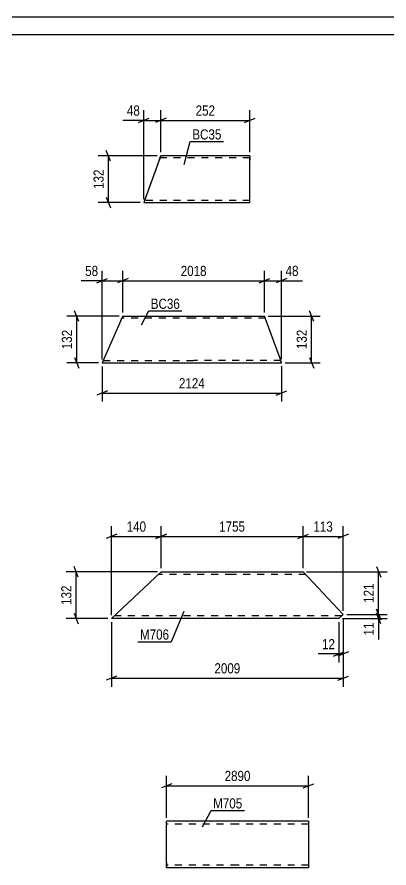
# Model space of a CAD drawing. Header units: millimetres. Extents: x 0 to 594, y 0 to 420.
# Drawn here: x 199.5 to 304.6, y 179.7 to 420 of the extents above; entities that cross this region are included whole.
import ezdxf

# ---------------------------------------------------------------- set-up
doc = ezdxf.new("R2010")
doc.units = ezdxf.units.MM
doc.linetypes.add('DXK_LINE_DOT2', pattern=[3.9198, 1.9599, -1.9599])
doc.styles.add('Arial Narrow', font='ARIALN.TTF', dxfattribs={"height": 0.2})

# ---------------------------------------------------------------- blocks, each defined once
blk = doc.blocks.new('Unknown-389636845-1131 - 31973')
at = {"color": 5, "linetype": 'Continuous'}
for p, q in [((594, 420), (0, 420)), ((589, 415), (5, 415))]:
    blk.add_line(p, q, dxfattribs=at)
blk = doc.blocks.new('Part-389636845-4777 - 4771')
at = {"color": 7, "linetype": 'DXK_LINE_DOT2'}
for p, q in [((240.13, 380.81), (235.33, 367.61)), ((239.78, 379.84), (239.85, 380.03)), ((239.85, 380.03), (239.86, 380.06)), ((239.86, 380.06), (239.9, 380.16)), ((239.9, 380.16), (239.91, 380.21)), ((239.91, 380.21), (239.91, 380.21)), ((265.33, 380.21), (239.91, 380.21)), ((240.13, 380.81), (240.13, 380.81)), ((265.33, 380.71), (265.33, 380.81)), ((265.33, 380.45), (265.33, 379.61)), ((265.33, 379.61), (265.33, 380.06)), ((235.54, 368.21), (235.54, 368.21)), ((265.33, 368.21), (235.54, 368.21)), ((235.33, 367.61), (235.33, 367.61))]:
    blk.add_line(p, q, dxfattribs=at)
at = {"color": 2, "linetype": 'Continuous'}
for p, q in [((239.69, 379.61), (240.13, 380.81)), ((240.13, 380.81), (240.13, 380.81)), ((265.33, 380.81), (240.13, 380.81)), ((265.33, 380.71), (265.33, 380.81)), ((265.33, 380.71), (265.33, 380.45)), ((265.33, 380.45), (265.33, 379.61)), ((239.69, 379.61), (235.33, 367.61)), ((265.33, 367.61), (265.33, 379.61)), ((235.33, 367.61), (235.33, 367.61)), ((235.33, 367.61), (265.33, 367.61))]:
    blk.add_line(p, q, dxfattribs=at)
blk = doc.blocks.new('Part-389636845-6301 - 6295')
at = {"color": 2, "linetype": 'Continuous'}
for p, q in [((261.79, 192.92), (241.79, 192.92)), ((241.79, 181.32), (241.79, 192.92)), ((281.89, 192.92), (261.89, 192.92)), ((281.89, 192.92), (281.89, 179.72)), ((241.79, 181.32), (241.79, 179.72)), ((261.79, 179.72), (241.79, 179.72)), ((281.89, 179.72), (261.89, 179.72))]:
    blk.add_line(p, q, dxfattribs=at)
at = {"color": 7, "linetype": 'DXK_LINE_DOT2'}
for p, q in [((261.79, 192.12), (241.79, 192.12)), ((281.89, 192.12), (261.89, 192.12)), ((241.79, 179.84), (241.79, 181.32)), ((241.79, 180.52), (241.79, 180.58)), ((261.79, 180.52), (241.79, 180.52)), ((281.89, 180.52), (261.89, 180.52)), ((281.89, 180.52), (281.89, 180.58))]:
    blk.add_line(p, q, dxfattribs=at)
blk = doc.blocks.new('Part-389636845-6324 - 6318')
at = {"color": 2, "linetype": 'Continuous'}
for p, q in [((240.25, 263.34), (238.54, 261.74)), ((240.25, 263.34), (260.25, 263.34)), ((260.35, 263.34), (280.35, 263.34)), ((291.7, 251.28), (280.35, 263.34)), ((238.54, 261.74), (226.21, 250.14)), ((260.25, 250.14), (226.21, 250.14)), ((290.49, 250.14), (260.35, 250.14)), ((290.49, 250.14), (291.7, 251.28))]:
    blk.add_line(p, q, dxfattribs=at)
at = {"color": 7, "linetype": 'DXK_LINE_DOT2'}
for p, q in [((260.25, 262.54), (239.4, 262.54)), ((281.1, 262.54), (260.35, 262.54)), ((227.06, 250.94), (227.13, 251)), ((260.25, 250.94), (227.06, 250.94)), ((291.34, 250.94), (260.35, 250.94))]:
    blk.add_line(p, q, dxfattribs=at)
blk = doc.blocks.new('Part-389636845-6451 - 6445')
at = {"color": 2, "linetype": 'Continuous'}
for p, q in [((228.85, 334.32), (223.55, 322.32)), ((228.85, 334.32), (229.38, 335.52)), ((229.38, 335.52), (249.38, 335.53)), ((249.48, 335.57), (269.48, 335.57)), ((273.85, 323.57), (269.48, 335.57)), ((223.55, 322.32), (249.38, 322.33)), ((249.48, 322.37), (274.29, 322.37)), ((274.29, 322.37), (273.85, 323.57))]:
    blk.add_line(p, q, dxfattribs=at)
at = {"color": 7, "linetype": 'DXK_LINE_DOT2'}
for p, q in [((249.38, 334.93), (229.12, 334.92)), ((229.34, 335.43), (229.23, 335.17)), ((229.38, 335.52), (229.34, 335.43)), ((269.7, 334.97), (249.48, 334.97)), ((249.38, 322.93), (223.81, 322.92)), ((274.07, 322.97), (249.48, 322.97)), ((274.05, 323.02), (273.93, 323.34)), ((274.07, 322.97), (274.05, 323.02)), ((274.26, 322.46), (274.16, 322.72)), ((274.29, 322.37), (274.26, 322.46))]:
    blk.add_line(p, q, dxfattribs=at)
blk = doc.blocks.new('StraightDimension-389636845-19519 - 4771')
at = {"color": 7, "linetype": 'Continuous'}
for p, q in [((240.13, 381.81), (240.13, 393.66)), ((265.33, 381.81), (265.33, 393.66)), ((241.63, 391.41), (238.63, 390.21)), ((240.13, 390.81), (265.33, 390.81)), ((263.83, 390.21), (266.83, 391.41))]:
    blk.add_line(p, q, dxfattribs=at)
at = {"color": 0}
blk.add_wipeout([(256.07, 391.56), (256.07, 395.76), (249.39, 395.76), (249.39, 391.56)], dxfattribs=at)
at = {"color": 3, "style": 'Arial Narrow'}
blk.add_text('252', height=2.863, dxfattribs=at).set_placement((249.99, 392.16))
blk = doc.blocks.new('StraightDimension-389636845-4780 - 4771')
at = {"color": 7, "linetype": 'Continuous'}
for p, q in [((225.93, 379.31), (224.73, 382.31)), ((239.13, 380.81), (222.48, 380.81)), ((225.33, 367.61), (225.33, 380.81)), ((224.73, 369.11), (225.93, 366.11)), ((234.33, 367.61), (222.48, 367.61))]:
    blk.add_line(p, q, dxfattribs=at)
at = {"color": 0}
blk.add_wipeout([(224.58, 377.55), (220.38, 377.55), (220.38, 370.86), (224.58, 370.86)], dxfattribs=at)
at = {"color": 3, "style": 'Arial Narrow'}
blk.add_text('132', height=2.863, rotation=90.0002, dxfattribs=at).set_placement((223.98, 371.46))
blk = doc.blocks.new('StraightDimension-389636845-19520 - 4771')
at = {"color": 7, "linetype": 'Continuous'}
for p, q in [((235.33, 368.61), (235.33, 393.66)), ((240.13, 381.81), (240.13, 393.66)), ((233.83, 390.21), (236.83, 391.41)), ((235.33, 390.81), (240.13, 390.81)), ((241.63, 391.41), (238.63, 390.21))]:
    blk.add_line(p, q, dxfattribs=at)
at = {"color": 0}
blk.add_wipeout([(234.8, 391.56), (234.8, 395.76), (229.95, 395.76), (229.95, 391.56)], dxfattribs=at)
at = {"color": 7, "linetype": 'Continuous'}
blk.add_line((235.33, 390.81), (229.42, 390.81), dxfattribs=at)
blk.add_line((235.33, 390.81), (229.42, 390.81), dxfattribs=at)
at = {"color": 3, "style": 'Arial Narrow'}
blk.add_text('48', height=2.863, dxfattribs=at).set_placement((230.55, 392.16))
blk = doc.blocks.new('StraightDimension-389636845-6304 - 6295')
at = {"color": 7, "linetype": 'Continuous'}
for p, q in [((241.79, 193.92), (241.79, 205.77)), ((281.89, 193.92), (281.89, 205.77)), ((243.29, 203.52), (240.29, 202.32)), ((241.79, 202.92), (281.89, 202.92)), ((280.39, 202.32), (283.39, 203.52))]:
    blk.add_line(p, q, dxfattribs=at)
at = {"color": 0}
blk.add_wipeout([(266.09, 203.67), (266.09, 207.87), (257.58, 207.87), (257.58, 203.67)], dxfattribs=at)
at = {"color": 3, "style": 'Arial Narrow'}
blk.add_text('2890', height=2.863, dxfattribs=at).set_placement((258.18, 204.27))
blk = doc.blocks.new('StraightDimension-389636845-6400 - 6318')
at = {"color": 7, "linetype": 'Continuous'}
for p, q in [((301.1, 252.78), (302.3, 249.78)), ((291.49, 250.14), (304.1, 250.14)), ((292.7, 251.28), (304.1, 251.28)), ((302.3, 248.64), (301.1, 251.64)), ((301.7, 250.14), (301.7, 251.28))]:
    blk.add_line(p, q, dxfattribs=at)
at = {"color": 0}
blk.add_wipeout([(300.95, 249.62), (296.75, 249.62), (296.75, 244.76), (300.95, 244.76)], dxfattribs=at)
at = {"color": 7, "linetype": 'Continuous'}
blk.add_line((301.7, 250.14), (301.7, 244.24), dxfattribs=at)
blk.add_line((301.7, 250.14), (301.7, 244.24), dxfattribs=at)
at = {"color": 3, "style": 'Arial Narrow'}
blk.add_text('11', height=2.863, rotation=90.0002, dxfattribs=at).set_placement((300.35, 245.36))
blk = doc.blocks.new('StraightDimension-389636845-6327 - 6318')
at = {"color": 7, "linetype": 'Continuous'}
for p, q in [((227.71, 273.94), (224.71, 272.74)), ((226.21, 251.14), (226.21, 276.19)), ((238.75, 272.74), (241.75, 273.94)), ((240.25, 264.34), (240.25, 276.19)), ((226.21, 273.34), (240.25, 273.34))]:
    blk.add_line(p, q, dxfattribs=at)
at = {"color": 0}
blk.add_wipeout([(236.57, 274.09), (236.57, 278.29), (229.89, 278.29), (229.89, 274.09)], dxfattribs=at)
at = {"color": 3, "style": 'Arial Narrow'}
blk.add_text('140', height=2.863, dxfattribs=at).set_placement((230.49, 274.69))
blk = doc.blocks.new('StraightDimension-389636845-6384 - 6318')
at = {"color": 7, "linetype": 'Continuous'}
for p, q in [((301.1, 264.84), (302.3, 261.84)), ((281.35, 263.34), (304.1, 263.34)), ((301.7, 251.28), (301.7, 263.34)), ((302.3, 249.78), (301.1, 252.78)), ((292.7, 251.28), (304.1, 251.28))]:
    blk.add_line(p, q, dxfattribs=at)
at = {"color": 0}
blk.add_wipeout([(300.95, 260.65), (296.75, 260.65), (296.75, 253.97), (300.95, 253.97)], dxfattribs=at)
at = {"color": 3, "style": 'Arial Narrow'}
blk.add_text('121', height=2.863, rotation=90.0002, dxfattribs=at).set_placement((300.35, 254.57))
blk = doc.blocks.new('StraightDimension-389636845-6340 - 6318')
at = {"color": 7, "linetype": 'Continuous'}
for p, q in [((278.85, 272.74), (281.85, 273.94)), ((280.35, 264.34), (280.35, 276.19)), ((293.2, 273.94), (290.2, 272.74)), ((291.7, 252.28), (291.7, 276.19)), ((280.35, 273.34), (291.7, 273.34))]:
    blk.add_line(p, q, dxfattribs=at)
at = {"color": 0}
blk.add_wipeout([(289.36, 274.09), (289.36, 278.29), (282.68, 278.29), (282.68, 274.09)], dxfattribs=at)
at = {"color": 3, "style": 'Arial Narrow'}
blk.add_text('113', height=2.863, dxfattribs=at).set_placement((283.28, 274.69))
blk = doc.blocks.new('StraightDimension-389636845-6353 - 6318')
at = {"color": 7, "linetype": 'Continuous'}
for p, q in [((241.75, 273.94), (238.75, 272.74)), ((240.25, 264.34), (240.25, 276.19)), ((278.85, 272.74), (281.85, 273.94)), ((280.35, 264.34), (280.35, 276.19)), ((240.25, 273.34), (280.35, 273.34))]:
    blk.add_line(p, q, dxfattribs=at)
at = {"color": 0}
blk.add_wipeout([(264.55, 274.09), (264.55, 278.29), (256.04, 278.29), (256.04, 274.09)], dxfattribs=at)
at = {"color": 3, "style": 'Arial Narrow'}
blk.add_text('1755', height=2.863, dxfattribs=at).set_placement((256.64, 274.69))
blk = doc.blocks.new('StraightDimension-389636845-6370 - 6318')
at = {"color": 7, "linetype": 'Continuous'}
for p, q in [((291.7, 250.28), (291.7, 237.74)), ((290.49, 249.14), (290.49, 237.74)), ((288.99, 239.54), (291.99, 240.74)), ((293.2, 240.74), (290.2, 239.54)), ((290.49, 240.14), (291.7, 240.14))]:
    blk.add_line(p, q, dxfattribs=at)
at = {"color": 0}
blk.add_wipeout([(289.97, 240.89), (289.97, 245.09), (285.11, 245.09), (285.11, 240.89)], dxfattribs=at)
at = {"color": 7, "linetype": 'Continuous'}
blk.add_line((290.49, 240.14), (284.59, 240.14), dxfattribs=at)
blk.add_line((290.49, 240.14), (284.59, 240.14), dxfattribs=at)
at = {"color": 3, "style": 'Arial Narrow'}
blk.add_text('12', height=2.863, dxfattribs=at).set_placement((285.71, 241.49))
blk = doc.blocks.new('StraightDimension-389636845-6417 - 6318')
at = {"color": 7, "linetype": 'Continuous'}
for p, q in [((216.81, 261.84), (215.61, 264.84)), ((239.25, 263.34), (213.36, 263.34)), ((216.21, 250.14), (216.21, 263.34)), ((225.21, 250.14), (213.36, 250.14)), ((215.61, 251.64), (216.81, 248.64))]:
    blk.add_line(p, q, dxfattribs=at)
at = {"color": 0}
blk.add_wipeout([(215.46, 260.09), (211.26, 260.09), (211.26, 253.4), (215.46, 253.4)], dxfattribs=at)
at = {"color": 3, "style": 'Arial Narrow'}
blk.add_text('132', height=2.863, rotation=90.0002, dxfattribs=at).set_placement((214.86, 254))
blk = doc.blocks.new('StraightDimension-389636845-6431 - 6318')
at = {"color": 7, "linetype": 'Continuous'}
for p, q in [((291.7, 250.28), (291.7, 230.91)), ((226.21, 249.14), (226.21, 230.91)), ((227.71, 233.91), (224.71, 232.71)), ((226.21, 233.31), (291.7, 233.31)), ((290.2, 232.71), (293.2, 233.91))]:
    blk.add_line(p, q, dxfattribs=at)
at = {"color": 0}
blk.add_wipeout([(263.21, 234.06), (263.21, 238.26), (254.7, 238.26), (254.7, 234.06)], dxfattribs=at)
at = {"color": 3, "style": 'Arial Narrow'}
blk.add_text('2009', height=2.863, dxfattribs=at).set_placement((255.3, 234.66))
blk = doc.blocks.new('StraightDimension-389636845-6471 - 6445')
at = {"color": 7, "linetype": 'Continuous'}
for p, q in [((267.98, 344.92), (270.98, 346.12)), ((269.48, 336.57), (269.48, 348.37)), ((275.79, 346.12), (272.79, 344.92)), ((274.29, 323.37), (274.29, 348.37)), ((269.48, 345.52), (274.29, 345.52))]:
    blk.add_line(p, q, dxfattribs=at)
at = {"color": 0}
blk.add_wipeout([(279.67, 346.27), (279.67, 350.47), (274.81, 350.47), (274.81, 346.27)], dxfattribs=at)
at = {"color": 7, "linetype": 'Continuous'}
blk.add_line((274.29, 345.52), (280.19, 345.52), dxfattribs=at)
blk.add_line((274.29, 345.52), (280.19, 345.52), dxfattribs=at)
at = {"color": 3, "style": 'Arial Narrow'}
blk.add_text('48', height=2.863, dxfattribs=at).set_placement((275.41, 346.87))
blk = doc.blocks.new('StraightDimension-389636845-6535 - 6445')
at = {"color": 7, "linetype": 'Continuous'}
for p, q in [((216.98, 334.02), (215.78, 337.02)), ((228.38, 335.52), (213.53, 335.52)), ((216.38, 322.32), (216.38, 335.52)), ((222.55, 322.32), (213.53, 322.32)), ((215.78, 323.82), (216.98, 320.82))]:
    blk.add_line(p, q, dxfattribs=at)
at = {"color": 0}
blk.add_wipeout([(215.63, 332.27), (211.43, 332.27), (211.43, 325.58), (215.63, 325.58)], dxfattribs=at)
at = {"color": 3, "style": 'Arial Narrow'}
blk.add_text('132', height=2.863, rotation=90.0002, dxfattribs=at).set_placement((215.03, 326.18))
blk = doc.blocks.new('StraightDimension-389636845-17584 - 6445')
at = {"color": 7, "linetype": 'Continuous'}
for p, q in [((223.55, 321.32), (223.55, 311.41)), ((274.29, 321.37), (274.29, 311.41)), ((225.05, 314.41), (222.05, 313.21)), ((223.55, 313.81), (274.29, 313.81)), ((272.79, 313.21), (275.79, 314.41))]:
    blk.add_line(p, q, dxfattribs=at)
at = {"color": 0}
blk.add_wipeout([(253.17, 314.56), (253.17, 318.76), (244.66, 318.76), (244.66, 314.56)], dxfattribs=at)
at = {"color": 3, "style": 'Arial Narrow'}
blk.add_text('2124', height=2.863, dxfattribs=at).set_placement((245.26, 315.16))
blk = doc.blocks.new('StraightDimension-389636845-6454 - 6445')
at = {"color": 7, "linetype": 'Continuous'}
for p, q in [((222.05, 344.92), (225.05, 346.12)), ((223.55, 323.32), (223.55, 348.37)), ((230.88, 346.12), (227.88, 344.92)), ((229.38, 336.52), (229.38, 348.37)), ((223.55, 345.52), (229.38, 345.52))]:
    blk.add_line(p, q, dxfattribs=at)
at = {"color": 0}
blk.add_wipeout([(223.02, 346.27), (223.02, 350.47), (218.17, 350.47), (218.17, 346.27)], dxfattribs=at)
at = {"color": 7, "linetype": 'Continuous'}
blk.add_line((223.55, 345.52), (217.64, 345.52), dxfattribs=at)
blk.add_line((223.55, 345.52), (217.64, 345.52), dxfattribs=at)
at = {"color": 3, "style": 'Arial Narrow'}
blk.add_text('58', height=2.863, dxfattribs=at).set_placement((218.77, 346.87))
blk = doc.blocks.new('StraightDimension-389636845-6488 - 6445')
at = {"color": 7, "linetype": 'Continuous'}
for p, q in [((230.88, 346.12), (227.88, 344.92)), ((229.38, 336.52), (229.38, 348.37)), ((267.98, 344.92), (270.98, 346.12)), ((269.48, 336.57), (269.48, 348.37)), ((229.38, 345.52), (269.48, 345.52))]:
    blk.add_line(p, q, dxfattribs=at)
at = {"color": 0}
blk.add_wipeout([(253.69, 346.27), (253.69, 350.47), (245.17, 350.47), (245.17, 346.27)], dxfattribs=at)
at = {"color": 3, "style": 'Arial Narrow'}
blk.add_text('2018', height=2.863, dxfattribs=at).set_placement((245.77, 346.87))
blk = doc.blocks.new('StraightDimension-389636845-6513 - 6445')
at = {"color": 7, "linetype": 'Continuous'}
for p, q in [((283.36, 334.07), (282.16, 337.07)), ((270.48, 335.57), (285.16, 335.57)), ((282.76, 322.37), (282.76, 335.57)), ((275.29, 322.37), (285.16, 322.37)), ((282.16, 323.87), (283.36, 320.87))]:
    blk.add_line(p, q, dxfattribs=at)
at = {"color": 0}
blk.add_wipeout([(282.01, 332.31), (277.81, 332.31), (277.81, 325.63), (282.01, 325.63)], dxfattribs=at)
at = {"color": 3, "style": 'Arial Narrow'}
blk.add_text('132', height=2.863, rotation=90.0002, dxfattribs=at).set_placement((281.41, 326.23))
blk = doc.blocks.new('Mark-389636845-4773 - 4771')
at = {"color": 0}
blk.add_wipeout([(257.28, 385.42), (257.28, 388.42), (249.06, 388.42), (249.06, 385.42)], dxfattribs=at)
blk.add_wipeout([(257.28, 385.42), (257.28, 388.42), (249.06, 388.42), (249.06, 385.42)], dxfattribs=at)
at = {"color": 30, "linetype": 'Continuous'}
for p, q in [((246.71, 378.4), (248.46, 384.82)), ((248.46, 384.82), (257.88, 384.82))]:
    blk.add_line(p, q, dxfattribs=at)
at = {"color": 3, "style": 'Arial Narrow'}
blk.add_text('BC35', height=2.863, dxfattribs=at).set_placement((249.06, 385.42))
blk = doc.blocks.new('Mark-389636845-6297 - 6295')
at = {"color": 0}
blk.add_wipeout([(263.17, 196.53), (263.17, 199.53), (254.94, 199.53), (254.94, 196.53)], dxfattribs=at)
blk.add_wipeout([(263.17, 196.53), (263.17, 199.53), (254.94, 199.53), (254.94, 196.53)], dxfattribs=at)
at = {"color": 30, "linetype": 'Continuous'}
for p, q in [((251.9, 191.35), (254.34, 195.93)), ((254.34, 195.93), (263.77, 195.93))]:
    blk.add_line(p, q, dxfattribs=at)
at = {"color": 3, "style": 'Arial Narrow'}
blk.add_text('M705', height=2.863, dxfattribs=at).set_placement((254.94, 196.53))
blk = doc.blocks.new('Mark-389636845-6320 - 6318')
at = {"color": 0}
blk.add_wipeout([(242.49, 244.2), (242.49, 247.2), (234.26, 247.2), (234.26, 244.2)], dxfattribs=at)
blk.add_wipeout([(242.49, 244.2), (242.49, 247.2), (234.26, 247.2), (234.26, 244.2)], dxfattribs=at)
at = {"color": 30, "linetype": 'Continuous'}
for p in [(246.64, 252.1), (233.66, 243.6)]:
    blk.add_line(p, (243.09, 243.6), dxfattribs=at)
at = {"color": 3, "style": 'Arial Narrow'}
blk.add_text('M706', height=2.863, dxfattribs=at).set_placement((234.26, 244.2))
blk = doc.blocks.new('Mark-389636845-6447 - 6445')
at = {"color": 0}
blk.add_wipeout([(245.53, 337.6), (245.53, 340.6), (237.31, 340.6), (237.31, 337.6)], dxfattribs=at)
blk.add_wipeout([(245.53, 337.6), (245.53, 340.6), (237.31, 340.6), (237.31, 337.6)], dxfattribs=at)
at = {"color": 30, "linetype": 'Continuous'}
for p, q in [((234.64, 333.04), (236.71, 337)), ((236.71, 337), (246.13, 337))]:
    blk.add_line(p, q, dxfattribs=at)
at = {"color": 3, "style": 'Arial Narrow'}
blk.add_text('BC36', height=2.863, dxfattribs=at).set_placement((237.31, 337.6))

msp = doc.modelspace()

# ---------------------------------------------------------------- block references
for name in ['Unknown-389636845-1131 - 31973', 'Part-389636845-4777 - 4771', 'Part-389636845-6451 - 6445', 'Part-389636845-6324 - 6318', 'Part-389636845-6301 - 6295']:
    msp.add_blockref(name, (0, 0))

# ---------------------------------------------------------------- next in the draw order: block references
for name in ['StraightDimension-389636845-19519 - 4771', 'StraightDimension-389636845-6471 - 6445', 'StraightDimension-389636845-6535 - 6445', 'StraightDimension-389636845-6327 - 6318', 'StraightDimension-389636845-6400 - 6318', 'StraightDimension-389636845-6304 - 6295']:
    msp.add_blockref(name, (0, 0))

# ---------------------------------------------------------------- next in the draw order: block references
for name in ['Mark-389636845-4773 - 4771', 'StraightDimension-389636845-4780 - 4771', 'StraightDimension-389636845-6454 - 6445', 'StraightDimension-389636845-17584 - 6445', 'StraightDimension-389636845-6384 - 6318', 'Mark-389636845-6297 - 6295']:
    msp.add_blockref(name, (0, 0))

# ---------------------------------------------------------------- next in the draw order: block references
for name in ['StraightDimension-389636845-19520 - 4771', 'StraightDimension-389636845-6488 - 6445', 'StraightDimension-389636845-6340 - 6318', 'StraightDimension-389636845-6370 - 6318']:
    msp.add_blockref(name, (0, 0))

# ---------------------------------------------------------------- next in the draw order: block references
for name in ['Mark-389636845-6447 - 6445', 'StraightDimension-389636845-6513 - 6445', 'StraightDimension-389636845-6353 - 6318']:
    msp.add_blockref(name, (0, 0))

# ---------------------------------------------------------------- next in the draw order: block references
msp.add_blockref('StraightDimension-389636845-6417 - 6318', (0, 0))

# ---------------------------------------------------------------- next in the draw order: block references
msp.add_blockref('StraightDimension-389636845-6431 - 6318', (0, 0))

# ---------------------------------------------------------------- next in the draw order: block references
msp.add_blockref('Mark-389636845-6320 - 6318', (0, 0))

doc.saveas('drawing.dxf')
